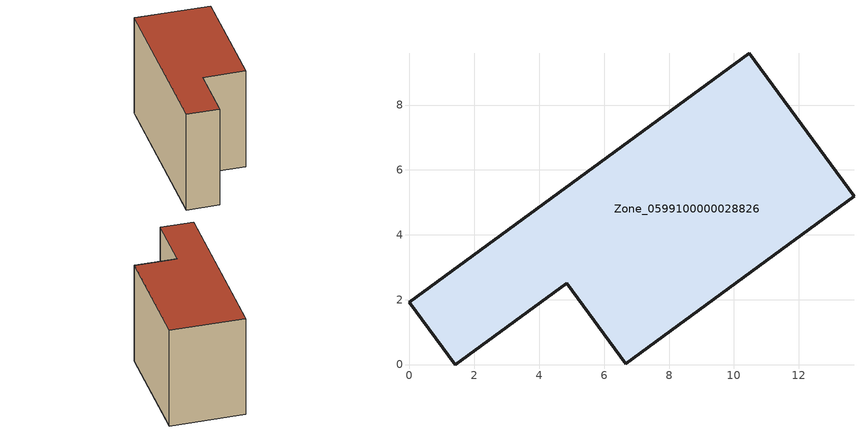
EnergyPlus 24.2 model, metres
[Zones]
Zone_0599100000028826
 floor ground (C_G): 4.84,2.51 1.41,0 0,1.92 10.47,9.59 13.7,5.18 6.67,0.02 z0
 wall outside (C_F): 10.47,9.59 0,1.92 1.41,0 4.84,2.51 6.67,0.02 13.7,5.18 10.47,9.59 z0:7.8
 roof outside (C_R): 6.67,0.02 13.7,5.18 10.47,9.59 0,1.92 1.41,0 4.84,2.51 z7.8
[BUILDING]
Pand.0599100000028826: North Axis=0; Terrain=City; Loads Convergence Tolerance Value=0.04; Temperature Convergence Tolerance Value=0.4; Solar Distribution=FullExterior; Maximum Number of Warmup Days=25; Minimum Number of Warmup Days=1
[Site:Location]
Rotterdam.The.Hague.AP_ZH_NLD Design_Conditions: Latitude=51.96; Longitude=4.45; Time Zone=1; Elevation=-4.5
[SITE:GROUNDTEMPERATURE:BUILDINGSURFACE]
18, 18, 18, 18, 18, 18, 18, 18, 18, 18, 18, 18
[MATERIAL] Thermal Absorptance=0.9; Solar Absorptance=0.7; Visible Absorptance=0.7
Name | Roughness | Thickness | Conductivity | Density | Specific Heat
G.TI.1975-1991 | MediumSmooth | 0.15 | 0.288461 | 540 | 1210
F.TI.1975-1991 | Rough | 0.3 | 0.230769 | 1920 | 840
R.TI.1975-1991 | MediumRough | 0.2 | 0.153846 | 1500 | 1000
[CONSTRUCTION]
C_G: G.TI.1975-1991
C_F: F.TI.1975-1991
C_R: R.TI.1975-1991
[ZONE]
Zone_0599100000028826: Type=1; Multiplier=1; Ceiling Height=Autocalculate; Volume=Autocalculate; Floor Area=autocalculate; Part of Total Floor Area=Yes
[ZONEINFILTRATION:DESIGNFLOWRATE]
Infil_Zone_0599100000028826: Zone or ZoneList or Space or SpaceList=Zone_0599100000028826; Schedule=AlwaysOn; Design Flow Rate Calculation Method=Flow/Area; Flow Rate per Floor Area=0.003; Constant Term Coefficient=1; Temperature Term Coefficient=0; Velocity Term Coefficient=0; Velocity Squared Term Coefficient=0
[HVACTEMPLATE:ZONE:IDEALLOADSAIRSYSTEM]
Zone_0599100000028826: Maximum Heating Supply Air Temperature=50; Minimum Cooling Supply Air Temperature=13; Maximum Heating Supply Air Humidity Ratio=0.0156; Minimum Cooling Supply Air Humidity Ratio=0.0077; Heating Limit=NoLimit; Cooling Limit=NoLimit; Dehumidification Control Type=ConstantSensibleHeatRatio; Cooling Sensible Heat Ratio=0.7; Dehumidification Setpoint=60; Humidification Control Type=None; Humidification Setpoint=30; Outdoor Air Method=None; Outdoor Air Flow Rate per Person=0.00944; Outdoor Air Flow Rate per Zone Floor Area=0; Outdoor Air Flow Rate per Zone=0; Demand Controlled Ventilation Type=None; Outdoor Air Economizer Type=NoEconomizer; Heat Recovery Type=None; Sensible Heat Recovery Effectiveness=0.7; Latent Heat Recovery Effectiveness=0.65
[ZONECONTROL:THERMOSTAT]
ThermostatControl_Zone_0599100000028826: Zone or ZoneList=Zone_0599100000028826; Control Type Schedule=DualSetpointControlType; Control 1=Thermostat_Zone_0599100000028826; Temperature Difference Between Cutout And Setpoint=0
[THERMOSTATSETPOINT:DUALSETPOINT]
Thermostat_Zone_0599100000028826: Heating Setpoint Temperature Schedule=HeatingSetpoint_Zone_0599100000028826; Cooling Setpoint Temperature Schedule=CoolingSetpoint_Zone_0599100000028826
[SCHEDULE:COMPACT]
HeatingSetpoint_Zone_0599100000028826: Through: 12/31, For: AllDays, Until: 24:00, 21
CoolingSetpoint_Zone_0599100000028826: Through: 12/31, For: AllDays, Until: 24:00, 24
DualSetpointControlType: Through: 12/31, For: AllDays, Until: 24:00, 4
AlwaysOn: Through: 12/31, For: AllDays, Until: 24:00, 1
